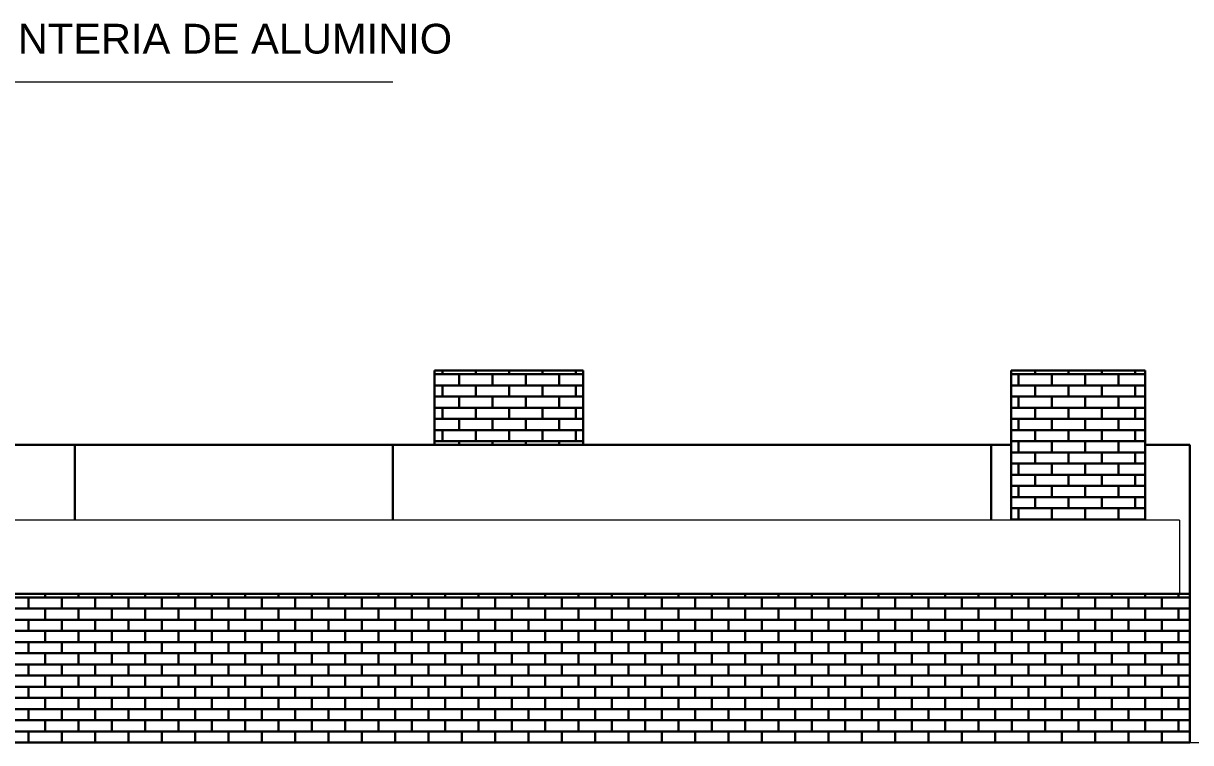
# Model space of a CAD drawing. Header units: metres. Extents: x 42 to 294, y -52 to 32.
# Drawn here: x 278.02 to 285.86, y -23.54 to -18.71 of the extents above; entities that cross this region are included whole.
import ezdxf

# ---------------------------------------------------------------- set-up
doc = ezdxf.new("R2010")
doc.units = ezdxf.units.M
doc.header["$LTSCALE"] = 0.15
doc.layers.get('0').update_dxf_attribs({"lineweight": 20})
for name, color, linetype, lineweight in [('A-FLORHRM', 1, 'Continuous', 9), ('A-FLOROTM', 6, 'Continuous', 13), ('A-WALL', 2, 'Continuous', 30)]:
    doc.layers.add(name, color=color, linetype=linetype, lineweight=lineweight)
doc.styles.get("Standard").update_dxf_attribs({"font": 'arial.ttf', "height": 0.15})
pattern_1 = [(180, (285.78259, -23.54309), (-9e-18, -0.075), []), (270, (285.78259, -23.54309), (0.112, -0.075), [0.075, -0.075])]
pattern_2 = [(180, (281.73259, -23.54309), (-9e-18, -0.075), []), (270, (281.73259, -23.54309), (0.112, -0.075), [0.075, -0.075])]
pattern_3 = [(0, (284.70759, -23.54309), (0, 0.075), []), (90, (284.70759, -23.54309), (-0.112, 0.075), [0.075, -0.075])]

# ---------------------------------------------------------------- blocks, each defined once
blk = doc.blocks.new('Barandilla - Barandilla-38-Sur')
at = {"layer": 'A-FLORHRM'}
for q in [(22.5517, 21.6954), (32.9905, 21.2)]:
    blk.add_line((32.9905, 21.6954), q, dxfattribs=at)

msp = doc.modelspace()

# ---------------------------------------------------------------- hatches: boundary and pattern name
at = {"layer": 'A-WALL'}
h = msp.add_hatch(dxfattribs=at)
h.set_pattern_fill('FP1_40', color=256, style=0, pattern_type=2)
h.set_pattern_definition(pattern_2)
h.paths.add_polyline_path([(280.8822, -21.0431), (280.7822, -21.0431), (280.7822, -21.5431), (280.8822, -21.5431)], flags=0)
h = msp.add_hatch(dxfattribs=at)
h.set_pattern_fill('FP1_40', color=256, style=0, pattern_type=2)
h.set_pattern_definition(pattern_2)
h.paths.add_polyline_path([(281.6822, -21.0431), (280.8822, -21.0431), (280.8822, -21.5431), (281.6822, -21.5431)], flags=0)
h = msp.add_hatch(dxfattribs=at)
h.set_pattern_fill('FP1_40', color=256, style=0, pattern_type=2)
h.set_pattern_definition(pattern_2)
h.paths.add_polyline_path([(281.7822, -21.0431), (281.6822, -21.0431), (281.6822, -21.5431), (281.7822, -21.5431)], flags=0)
h = msp.add_hatch(dxfattribs=at)
h.set_pattern_fill('FP1_41', color=256, style=0, pattern_type=2)
h.set_pattern_definition(pattern_3)
h.paths.add_polyline_path([(284.7572, -21.0431), (284.6572, -21.0431), (284.6572, -22.0477), (284.7572, -22.0477)], flags=0)
h = msp.add_hatch(dxfattribs=at)
h.set_pattern_fill('FP1_41', color=256, style=0, pattern_type=2)
h.set_pattern_definition(pattern_3)
h.paths.add_polyline_path([(285.5572, -21.0431), (284.7572, -21.0431), (284.7572, -22.0477), (285.5572, -22.0477)], flags=0)
h = msp.add_hatch(dxfattribs=at)
h.set_pattern_fill('FP1_36', color=256, style=0, pattern_type=2)
h.set_pattern_definition(pattern_1)
h.paths.add_polyline_path([(285.7072, -23.5431), (285.7072, -22.5431), (275.2822, -22.5431), (275.2822, -23.5431)], flags=0)
h = msp.add_hatch(dxfattribs=at)
h.set_pattern_fill('FP1_36', color=256, style=0, pattern_type=2)
h.set_pattern_definition(pattern_1)
h.paths.add_polyline_path([(285.7072, -22.5431), (285.7072, -23.5431), (285.8572, -23.5431), (285.8572, -22.5431)], flags=0)

# ---------------------------------------------------------------- linework, layer by layer
msp.add_line((277.1354, -19.1047), (280.5035, -19.1047))
at = {"layer": 'A-FLOROTM'}
msp.add_line((273.4322, -23.5431), (286.9572, -23.5431), dxfattribs=at)
at = {"layer": 'A-WALL'}
for p, q in [((280.7822, -21.5431), (280.7822, -21.0431)), ((281.7822, -21.0431), (280.7822, -21.0431)), ((281.7822, -21.0431), (281.7822, -21.5431)), ((284.6572, -22.0477), (284.6572, -21.0431)), ((285.5572, -21.0431), (284.6572, -21.0431)), ((285.5572, -22.0477), (285.5572, -21.0431)), ((284.6572, -21.5431), (276.3472, -21.5431)), ((278.3672, -22.0477), (278.3672, -21.5431)), ((280.5022, -22.0477), (280.5022, -21.5431)), ((284.5222, -22.0477), (284.5222, -21.5431)), ((285.8572, -21.5431), (285.5572, -21.5431)), ((285.8572, -23.5431), (285.8572, -21.5431)), ((285.8572, -22.5431), (275.2822, -22.5431))]:
    msp.add_line(p, q, dxfattribs=at)

# ---------------------------------------------------------------- block references
at = {"layer": 'A-FLORHRM'}
msp.add_blockref('Barandilla - Barandilla-38-Sur', (252.7986, -43.7431), dxfattribs=at)

# ---------------------------------------------------------------- texts
at = {"insert": (277.1293, -18.7143), "char_height": 0.2, "width": 8.881936, "attachment_point": 1}
msp.add_mtext('{\\fArial|b0|i0|c0|p34;CARPINTERIA DE ALUMINIO}', dxfattribs=at)

doc.saveas('drawing.dxf')
